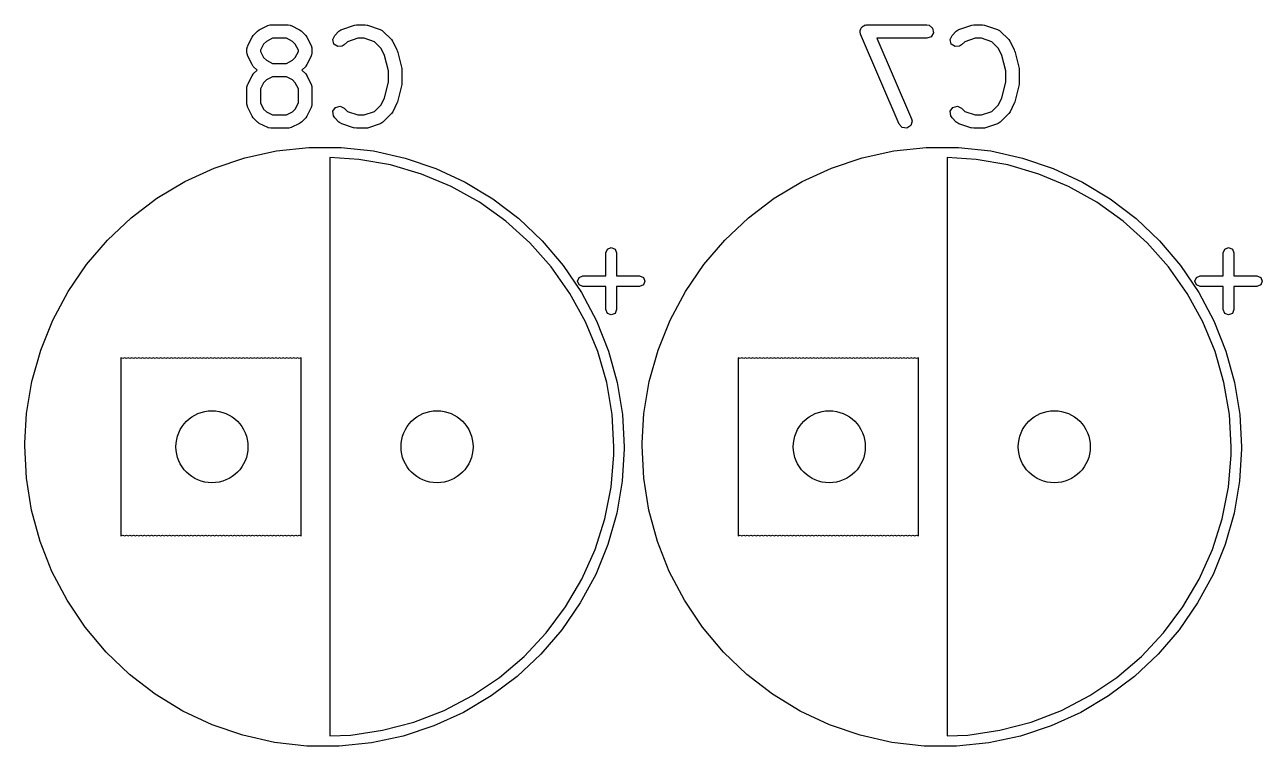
# Model space of a CAD drawing. Extents: x 109 to 192, y -153 to -42.
# Drawn here: x 109.21 to 122.96, y -123.72 to -115.71 of the extents above; entities that cross this region are included whole.
import ezdxf

# ---------------------------------------------------------------- set-up
doc = ezdxf.new("R2010")
doc.units = 0
doc.layers.add('BLACK', color=7, linetype='CONTINUOUS')

msp = doc.modelspace()

# ---------------------------------------------------------------- linework, layer by layer
at = {"layer": 'BLACK', "linetype": 'CONTINUOUS'}
for p, q in [((111.818, -115.765), (111.913, -115.717)), ((111.913, -115.717), (111.938, -115.71)), ((111.938, -115.71), (111.943, -115.711)), ((111.943, -115.711), (111.947, -115.709)), ((111.947, -115.709), (112.137, -115.709)), ((112.137, -115.709), (112.163, -115.714)), ((112.163, -115.714), (112.166, -115.717)), ((112.166, -115.717), (112.171, -115.717)), ((112.171, -115.717), (112.266, -115.765)), ((112.733, -115.761), (112.875, -115.713)), ((112.875, -115.713), (112.898, -115.71)), ((112.898, -115.71), (112.899, -115.709)), ((112.899, -115.709), (112.994, -115.709)), ((112.994, -115.709), (113.016, -115.713)), ((113.016, -115.713), (113.018, -115.713)), ((113.018, -115.713), (113.161, -115.761)), ((118.493, -115.771), (118.502, -115.756)), ((118.502, -115.756), (118.507, -115.739)), ((118.507, -115.739), (118.514, -115.735)), ((118.514, -115.735), (118.518, -115.727)), ((118.518, -115.727), (118.535, -115.721)), ((118.535, -115.721), (118.55, -115.711)), ((118.55, -115.711), (118.558, -115.712)), ((118.558, -115.712), (118.567, -115.709)), ((118.567, -115.709), (119.233, -115.709)), ((119.233, -115.709), (119.259, -115.714)), ((119.259, -115.714), (119.298, -115.747)), ((119.298, -115.747), (119.307, -115.797)), ((119.591, -115.761), (119.733, -115.713)), ((119.733, -115.713), (119.756, -115.71)), ((119.756, -115.71), (119.757, -115.709)), ((119.757, -115.709), (119.852, -115.709)), ((119.852, -115.709), (119.874, -115.713)), ((119.874, -115.713), (119.876, -115.713)), ((119.876, -115.713), (120.019, -115.761)), ((111.689, -115.941), (111.737, -115.846)), ((111.737, -115.846), (111.75, -115.828)), ((111.75, -115.828), (111.751, -115.827)), ((111.751, -115.827), (111.798, -115.779)), ((111.798, -115.779), (111.817, -115.766)), ((111.817, -115.766), (111.818, -115.765)), ((111.896, -115.894), (111.866, -115.924)), ((111.964, -115.859), (111.896, -115.894)), ((112.12, -115.859), (111.964, -115.859)), ((112.188, -115.894), (112.12, -115.859)), ((112.218, -115.924), (112.188, -115.894)), ((112.266, -115.765), (112.284, -115.778)), ((112.284, -115.778), (112.286, -115.779)), ((112.286, -115.779), (112.333, -115.827)), ((112.333, -115.827), (112.346, -115.845)), ((112.346, -115.845), (112.347, -115.846)), ((112.347, -115.846), (112.395, -115.941)), ((112.634, -115.873), (112.656, -115.827)), ((112.647, -115.923), (112.634, -115.873)), ((112.656, -115.827), (112.703, -115.779)), ((112.703, -115.779), (112.725, -115.764)), ((112.725, -115.764), (112.729, -115.764)), ((112.729, -115.764), (112.733, -115.761)), ((112.911, -115.859), (112.797, -115.898)), ((112.982, -115.859), (112.911, -115.859)), ((113.097, -115.898), (112.982, -115.859)), ((113.161, -115.761), (113.184, -115.773)), ((113.184, -115.773), (113.186, -115.777)), ((113.186, -115.777), (113.19, -115.779)), ((113.19, -115.779), (113.286, -115.874)), ((113.286, -115.874), (113.298, -115.893)), ((113.298, -115.893), (113.3, -115.894)), ((113.3, -115.894), (113.347, -115.989)), ((118.492, -115.789), (118.494, -115.78)), ((118.498, -115.814), (118.492, -115.789)), ((118.494, -115.78), (118.493, -115.771)), ((118.926, -116.814), (118.498, -115.814)), ((119.233, -115.859), (118.68, -115.859)), ((118.68, -115.859), (119.064, -116.755)), ((119.282, -115.842), (119.233, -115.859)), ((119.307, -115.797), (119.282, -115.842)), ((119.492, -115.873), (119.514, -115.827)), ((119.505, -115.923), (119.492, -115.873)), ((119.514, -115.827), (119.561, -115.779)), ((119.561, -115.779), (119.583, -115.764)), ((119.583, -115.764), (119.587, -115.764)), ((119.587, -115.764), (119.591, -115.761)), ((119.769, -115.859), (119.655, -115.898)), ((119.84, -115.859), (119.769, -115.859)), ((119.955, -115.898), (119.84, -115.859)), ((120.019, -115.761), (120.042, -115.773)), ((120.042, -115.773), (120.044, -115.777)), ((120.044, -115.777), (120.048, -115.779)), ((120.048, -115.779), (120.144, -115.874)), ((120.144, -115.874), (120.156, -115.893)), ((120.156, -115.893), (120.158, -115.894)), ((120.158, -115.894), (120.205, -115.989)), ((111.681, -115.975), (111.686, -115.949)), ((111.681, -116.022), (111.681, -115.975)), ((111.683, -116.027), (111.681, -116.022)), ((111.682, -116.031), (111.683, -116.027)), ((111.689, -116.056), (111.682, -116.031)), ((111.686, -115.949), (111.689, -115.946)), ((111.689, -115.946), (111.689, -115.941)), ((111.866, -115.924), (111.831, -115.993)), ((111.831, -115.993), (111.831, -116.005)), ((111.831, -116.005), (111.866, -116.073)), ((112.253, -115.993), (112.218, -115.924)), ((112.218, -116.073), (112.253, -116.005)), ((112.253, -116.005), (112.253, -115.993)), ((112.395, -115.941), (112.402, -115.966)), ((112.403, -116.022), (112.398, -116.048)), ((112.402, -115.966), (112.401, -115.971)), ((112.401, -115.971), (112.403, -115.975)), ((112.403, -115.975), (112.403, -116.022)), ((112.689, -115.952), (112.647, -115.923)), ((112.74, -115.948), (112.689, -115.952)), ((112.762, -115.933), (112.74, -115.948)), ((112.797, -115.898), (112.762, -115.933)), ((113.171, -115.972), (113.097, -115.898)), ((113.209, -116.049), (113.171, -115.972)), ((113.347, -115.989), (113.351, -116.001)), ((113.351, -116.001), (113.353, -116.004)), ((113.353, -116.004), (113.4, -116.195)), ((119.547, -115.952), (119.505, -115.923)), ((119.598, -115.948), (119.547, -115.952)), ((119.62, -115.933), (119.598, -115.948)), ((119.655, -115.898), (119.62, -115.933)), ((120.029, -115.972), (119.955, -115.898)), ((120.067, -116.049), (120.029, -115.972)), ((120.205, -115.989), (120.209, -116.001)), ((120.209, -116.001), (120.211, -116.004)), ((120.211, -116.004), (120.258, -116.195)), ((111.737, -116.151), (111.689, -116.056)), ((111.738, -116.152), (111.737, -116.151)), ((111.751, -116.171), (111.738, -116.152)), ((111.866, -116.073), (111.896, -116.104)), ((111.896, -116.104), (111.964, -116.138)), ((111.964, -116.138), (112.12, -116.138)), ((112.12, -116.138), (112.188, -116.104)), ((112.188, -116.104), (112.218, -116.073)), ((112.334, -116.169), (112.333, -116.171)), ((112.347, -116.151), (112.334, -116.169)), ((112.395, -116.056), (112.347, -116.151)), ((112.398, -116.048), (112.395, -116.052)), ((112.395, -116.052), (112.395, -116.056)), ((113.253, -116.222), (113.209, -116.049)), ((120.111, -116.222), (120.067, -116.049)), ((111.689, -116.37), (111.737, -116.275)), ((111.737, -116.275), (111.75, -116.257)), ((111.75, -116.257), (111.751, -116.255)), ((111.793, -116.213), (111.751, -116.171)), ((111.751, -116.255), (111.793, -116.213)), ((111.964, -116.288), (111.896, -116.322)), ((112.12, -116.288), (111.964, -116.288)), ((112.188, -116.322), (112.12, -116.288)), ((112.333, -116.171), (112.291, -116.213)), ((112.291, -116.213), (112.333, -116.255)), ((112.333, -116.255), (112.346, -116.274)), ((112.346, -116.274), (112.347, -116.275)), ((112.347, -116.275), (112.395, -116.37)), ((113.253, -116.347), (113.253, -116.222)), ((113.4, -116.195), (113.402, -116.21)), ((113.402, -116.21), (113.403, -116.213)), ((113.403, -116.213), (113.403, -116.356)), ((120.111, -116.347), (120.111, -116.222)), ((120.258, -116.195), (120.26, -116.21)), ((120.26, -116.21), (120.261, -116.213)), ((120.261, -116.213), (120.261, -116.356)), ((111.681, -116.403), (111.686, -116.378)), ((111.681, -116.594), (111.681, -116.403)), ((111.686, -116.378), (111.689, -116.374)), ((111.689, -116.374), (111.689, -116.37)), ((111.866, -116.353), (111.831, -116.421)), ((111.831, -116.421), (111.831, -116.576)), ((111.896, -116.322), (111.866, -116.353)), ((112.218, -116.353), (112.188, -116.322)), ((112.253, -116.421), (112.218, -116.353)), ((112.253, -116.576), (112.253, -116.421)), ((112.395, -116.37), (112.402, -116.395)), ((112.402, -116.395), (112.401, -116.399)), ((112.401, -116.399), (112.403, -116.403)), ((112.403, -116.403), (112.403, -116.594)), ((113.209, -116.52), (113.253, -116.347)), ((113.4, -116.374), (113.353, -116.564)), ((113.403, -116.356), (113.4, -116.371)), ((113.4, -116.371), (113.4, -116.374)), ((120.067, -116.52), (120.111, -116.347)), ((120.258, -116.374), (120.211, -116.564)), ((120.261, -116.356), (120.258, -116.371)), ((120.258, -116.371), (120.258, -116.374)), ((111.831, -116.576), (111.866, -116.645)), ((112.218, -116.645), (112.253, -116.576)), ((113.171, -116.597), (113.209, -116.52)), ((113.347, -116.58), (113.3, -116.675)), ((113.348, -116.576), (113.347, -116.58)), ((113.353, -116.564), (113.348, -116.576)), ((120.029, -116.597), (120.067, -116.52)), ((120.205, -116.58), (120.158, -116.675)), ((120.206, -116.576), (120.205, -116.58)), ((120.211, -116.564), (120.206, -116.576)), ((111.683, -116.598), (111.681, -116.594)), ((111.682, -116.602), (111.683, -116.598)), ((111.689, -116.627), (111.682, -116.602)), ((111.737, -116.723), (111.689, -116.627)), ((111.866, -116.645), (111.896, -116.675)), ((111.896, -116.675), (111.964, -116.709)), ((111.964, -116.709), (112.12, -116.709)), ((112.12, -116.709), (112.188, -116.675)), ((112.188, -116.675), (112.218, -116.645)), ((112.395, -116.627), (112.347, -116.723)), ((112.398, -116.62), (112.395, -116.623)), ((112.395, -116.623), (112.395, -116.627)), ((112.403, -116.594), (112.398, -116.62)), ((112.636, -116.67), (112.666, -116.628)), ((112.641, -116.721), (112.636, -116.67)), ((112.666, -116.628), (112.715, -116.614)), ((112.715, -116.614), (112.762, -116.636)), ((112.762, -116.636), (112.797, -116.671)), ((112.797, -116.671), (112.911, -116.709)), ((112.911, -116.709), (112.982, -116.709)), ((112.982, -116.709), (113.097, -116.671)), ((113.097, -116.671), (113.171, -116.597)), ((113.286, -116.695), (113.19, -116.79)), ((113.3, -116.675), (113.286, -116.693)), ((113.286, -116.693), (113.286, -116.695)), ((119.494, -116.67), (119.524, -116.628)), ((119.499, -116.721), (119.494, -116.67)), ((119.524, -116.628), (119.573, -116.614)), ((119.573, -116.614), (119.62, -116.636)), ((119.62, -116.636), (119.655, -116.671)), ((119.655, -116.671), (119.769, -116.709)), ((119.769, -116.709), (119.84, -116.709)), ((119.84, -116.709), (119.955, -116.671)), ((119.955, -116.671), (120.029, -116.597)), ((120.144, -116.695), (120.048, -116.79)), ((120.158, -116.675), (120.144, -116.693)), ((120.144, -116.693), (120.144, -116.695)), ((111.738, -116.724), (111.737, -116.723)), ((111.751, -116.742), (111.738, -116.724)), ((111.798, -116.79), (111.751, -116.742)), ((111.8, -116.79), (111.798, -116.79)), ((111.818, -116.804), (111.8, -116.79)), ((111.913, -116.851), (111.818, -116.804)), ((111.918, -116.852), (111.913, -116.851)), ((111.921, -116.855), (111.918, -116.852)), ((111.947, -116.859), (111.921, -116.855)), ((112.171, -116.851), (112.146, -116.859)), ((112.266, -116.804), (112.171, -116.851)), ((112.267, -116.803), (112.266, -116.804)), ((112.286, -116.79), (112.267, -116.803)), ((112.333, -116.742), (112.286, -116.79)), ((112.334, -116.741), (112.333, -116.742)), ((112.347, -116.723), (112.334, -116.741)), ((112.656, -116.742), (112.641, -116.721)), ((112.703, -116.79), (112.656, -116.742)), ((112.707, -116.792), (112.703, -116.79)), ((112.71, -116.796), (112.707, -116.792)), ((112.733, -116.808), (112.71, -116.796)), ((112.875, -116.856), (112.733, -116.808)), ((112.877, -116.855), (112.875, -116.856)), ((112.899, -116.859), (112.877, -116.855)), ((113.018, -116.856), (112.996, -116.859)), ((113.161, -116.808), (113.018, -116.856)), ((113.164, -116.805), (113.161, -116.808)), ((113.169, -116.805), (113.164, -116.805)), ((113.19, -116.79), (113.169, -116.805)), ((118.961, -116.851), (118.926, -116.814)), ((119.012, -116.857), (118.961, -116.851)), ((119.055, -116.829), (119.012, -116.857)), ((119.07, -116.78), (119.055, -116.829)), ((119.064, -116.755), (119.07, -116.78)), ((119.514, -116.742), (119.499, -116.721)), ((119.561, -116.79), (119.514, -116.742)), ((119.565, -116.792), (119.561, -116.79)), ((119.568, -116.796), (119.565, -116.792)), ((119.591, -116.808), (119.568, -116.796)), ((119.733, -116.856), (119.591, -116.808)), ((119.735, -116.855), (119.733, -116.856)), ((119.757, -116.859), (119.735, -116.855)), ((119.876, -116.856), (119.854, -116.859)), ((120.019, -116.808), (119.876, -116.856)), ((120.022, -116.805), (120.019, -116.808)), ((120.027, -116.805), (120.022, -116.805)), ((120.048, -116.79), (120.027, -116.805)), ((112.137, -116.859), (111.947, -116.859)), ((112.141, -116.858), (112.137, -116.859)), ((112.146, -116.859), (112.141, -116.858)), ((112.994, -116.859), (112.899, -116.859)), ((112.996, -116.859), (112.994, -116.859)), ((119.852, -116.859), (119.757, -116.859)), ((119.854, -116.859), (119.852, -116.859)), ((111.658, -117.186), (112.01, -117.109)), ((112.01, -117.109), (112.368, -117.071)), ((112.368, -117.071), (112.728, -117.071)), ((112.728, -117.071), (113.086, -117.111)), ((113.086, -117.111), (113.438, -117.189)), ((118.516, -117.186), (118.868, -117.109)), ((118.868, -117.109), (119.226, -117.071)), ((119.226, -117.071), (119.586, -117.071)), ((119.586, -117.071), (119.944, -117.111)), ((119.944, -117.111), (120.296, -117.189)), ((111.316, -117.3), (111.658, -117.186)), ((112.923, -117.204), (112.602, -117.183)), ((112.602, -117.183), (112.602, -123.606)), ((113.276, -117.266), (112.923, -117.204)), ((113.62, -117.367), (113.276, -117.266)), ((113.438, -117.189), (113.779, -117.304)), ((118.174, -117.3), (118.516, -117.186)), ((119.781, -117.204), (119.46, -117.183)), ((119.46, -117.183), (119.46, -123.606)), ((120.134, -117.266), (119.781, -117.204)), ((120.478, -117.367), (120.134, -117.266)), ((120.296, -117.189), (120.637, -117.304)), ((110.989, -117.45), (111.316, -117.3)), ((113.951, -117.506), (113.62, -117.367)), ((113.779, -117.304), (114.105, -117.456)), ((117.847, -117.45), (118.174, -117.3)), ((120.809, -117.506), (120.478, -117.367)), ((120.637, -117.304), (120.963, -117.456)), ((110.68, -117.635), (110.989, -117.45)), ((114.265, -117.681), (113.951, -117.506)), ((114.105, -117.456), (114.414, -117.642)), ((117.538, -117.635), (117.847, -117.45)), ((121.123, -117.681), (120.809, -117.506)), ((120.963, -117.456), (121.272, -117.642)), ((110.393, -117.853), (110.68, -117.635)), ((114.557, -117.89), (114.265, -117.681)), ((114.414, -117.642), (114.7, -117.86)), ((117.251, -117.853), (117.538, -117.635)), ((121.415, -117.89), (121.123, -117.681)), ((121.272, -117.642), (121.558, -117.86)), ((110.131, -118.1), (110.393, -117.853)), ((114.823, -118.131), (114.557, -117.89)), ((114.7, -117.86), (114.961, -118.108)), ((116.989, -118.1), (117.251, -117.853)), ((121.681, -118.131), (121.415, -117.89)), ((121.558, -117.86), (121.819, -118.108)), ((109.897, -118.373), (110.131, -118.1)), ((115.062, -118.399), (114.823, -118.131)), ((114.961, -118.108), (115.194, -118.383)), ((115.667, -118.242), (115.685, -118.2)), ((115.685, -118.2), (115.727, -118.182)), ((115.727, -118.182), (115.77, -118.2)), ((115.77, -118.2), (115.787, -118.242)), ((116.755, -118.373), (116.989, -118.1)), ((121.92, -118.399), (121.681, -118.131)), ((121.819, -118.108), (122.052, -118.383)), ((122.525, -118.242), (122.543, -118.2)), ((122.543, -118.2), (122.585, -118.182)), ((122.585, -118.182), (122.628, -118.2)), ((122.628, -118.2), (122.645, -118.242)), ((115.667, -118.497), (115.667, -118.242)), ((115.787, -118.242), (115.787, -118.497)), ((122.525, -118.497), (122.525, -118.242)), ((122.645, -118.242), (122.645, -118.497)), ((109.694, -118.671), (109.897, -118.373)), ((115.269, -118.692), (115.062, -118.399)), ((115.194, -118.383), (115.396, -118.681)), ((115.37, -118.515), (115.412, -118.497)), ((115.412, -118.497), (115.667, -118.497)), ((115.787, -118.497), (116.042, -118.497)), ((116.042, -118.497), (116.085, -118.515)), ((116.552, -118.671), (116.755, -118.373)), ((122.127, -118.692), (121.92, -118.399)), ((122.052, -118.383), (122.254, -118.681)), ((122.228, -118.515), (122.27, -118.497)), ((122.27, -118.497), (122.525, -118.497)), ((122.645, -118.497), (122.9, -118.497)), ((122.9, -118.497), (122.943, -118.515)), ((115.352, -118.557), (115.37, -118.515)), ((115.37, -118.599), (115.352, -118.557)), ((115.412, -118.617), (115.37, -118.599)), ((115.667, -118.617), (115.412, -118.617)), ((115.667, -118.872), (115.667, -118.617)), ((116.042, -118.617), (115.787, -118.617)), ((115.787, -118.617), (115.787, -118.872)), ((116.085, -118.599), (116.042, -118.617)), ((116.085, -118.515), (116.102, -118.557)), ((116.102, -118.557), (116.085, -118.599)), ((122.21, -118.557), (122.228, -118.515)), ((122.228, -118.599), (122.21, -118.557)), ((122.27, -118.617), (122.228, -118.599)), ((122.525, -118.617), (122.27, -118.617)), ((122.525, -118.872), (122.525, -118.617)), ((122.9, -118.617), (122.645, -118.617)), ((122.645, -118.617), (122.645, -118.872)), ((122.943, -118.599), (122.9, -118.617)), ((122.943, -118.515), (122.96, -118.557)), ((122.96, -118.557), (122.943, -118.599)), ((109.524, -118.989), (109.694, -118.671)), ((115.441, -119.007), (115.269, -118.692)), ((115.396, -118.681), (115.565, -118.999)), ((116.382, -118.989), (116.552, -118.671)), ((122.299, -119.007), (122.127, -118.692)), ((122.254, -118.681), (122.423, -118.999)), ((115.685, -118.914), (115.667, -118.872)), ((115.727, -118.932), (115.685, -118.914)), ((115.77, -118.914), (115.727, -118.932)), ((115.787, -118.872), (115.77, -118.914)), ((122.543, -118.914), (122.525, -118.872)), ((122.585, -118.932), (122.543, -118.914)), ((122.628, -118.914), (122.585, -118.932)), ((122.645, -118.872), (122.628, -118.914)), ((109.39, -119.323), (109.524, -118.989)), ((115.578, -119.339), (115.441, -119.007)), ((115.565, -118.999), (115.698, -119.334)), ((116.248, -119.323), (116.382, -118.989)), ((122.436, -119.339), (122.299, -119.007)), ((122.423, -118.999), (122.556, -119.334)), ((109.292, -119.67), (109.39, -119.323)), ((116.15, -119.67), (116.248, -119.323)), ((110.301, -119.416), (110.281, -119.408)), ((110.281, -119.408), (110.281, -121.384)), ((110.321, -119.408), (110.301, -119.416)), ((110.341, -119.416), (110.321, -119.408)), ((110.361, -119.408), (110.341, -119.416)), ((110.381, -119.416), (110.361, -119.408)), ((110.401, -119.408), (110.381, -119.416)), ((110.421, -119.416), (110.401, -119.408)), ((110.441, -119.408), (110.421, -119.416)), ((110.461, -119.416), (110.441, -119.408)), ((110.481, -119.408), (110.461, -119.416)), ((110.501, -119.416), (110.481, -119.408)), ((110.521, -119.408), (110.501, -119.416)), ((110.541, -119.416), (110.521, -119.408)), ((110.561, -119.408), (110.541, -119.416)), ((110.581, -119.416), (110.561, -119.408)), ((110.601, -119.408), (110.581, -119.416)), ((110.621, -119.416), (110.601, -119.408)), ((110.641, -119.408), (110.621, -119.416)), ((110.661, -119.416), (110.641, -119.408)), ((110.681, -119.408), (110.661, -119.416)), ((110.701, -119.416), (110.681, -119.408)), ((110.721, -119.408), (110.701, -119.416)), ((110.741, -119.416), (110.721, -119.408)), ((110.761, -119.408), (110.741, -119.416)), ((110.781, -119.416), (110.761, -119.408)), ((110.801, -119.408), (110.781, -119.416)), ((110.821, -119.416), (110.801, -119.408)), ((110.841, -119.408), (110.821, -119.416)), ((110.861, -119.416), (110.841, -119.408)), ((110.881, -119.408), (110.861, -119.416)), ((110.901, -119.416), (110.881, -119.408)), ((110.921, -119.408), (110.901, -119.416)), ((110.941, -119.416), (110.921, -119.408)), ((110.961, -119.408), (110.941, -119.416)), ((110.981, -119.416), (110.961, -119.408)), ((111.001, -119.408), (110.981, -119.416)), ((111.021, -119.416), (111.001, -119.408)), ((111.041, -119.408), (111.021, -119.416)), ((111.061, -119.416), (111.041, -119.408)), ((111.081, -119.408), (111.061, -119.416)), ((111.101, -119.416), (111.081, -119.408)), ((111.121, -119.408), (111.101, -119.416)), ((111.141, -119.416), (111.121, -119.408)), ((111.161, -119.408), (111.141, -119.416)), ((111.181, -119.416), (111.161, -119.408)), ((111.201, -119.408), (111.181, -119.416)), ((111.221, -119.416), (111.201, -119.408)), ((111.241, -119.408), (111.221, -119.416)), ((111.261, -119.416), (111.241, -119.408)), ((111.281, -119.408), (111.261, -119.416)), ((111.301, -119.416), (111.281, -119.408)), ((111.321, -119.408), (111.301, -119.416)), ((111.341, -119.416), (111.321, -119.408)), ((111.361, -119.408), (111.341, -119.416)), ((111.381, -119.416), (111.361, -119.408)), ((111.401, -119.408), (111.381, -119.416)), ((111.421, -119.416), (111.401, -119.408)), ((111.441, -119.408), (111.421, -119.416)), ((111.461, -119.416), (111.441, -119.408)), ((111.481, -119.408), (111.461, -119.416)), ((111.501, -119.416), (111.481, -119.408)), ((111.521, -119.408), (111.501, -119.416)), ((111.541, -119.416), (111.521, -119.408)), ((111.561, -119.408), (111.541, -119.416)), ((111.581, -119.416), (111.561, -119.408)), ((111.601, -119.408), (111.581, -119.416)), ((111.621, -119.416), (111.601, -119.408)), ((111.641, -119.408), (111.621, -119.416)), ((111.661, -119.416), (111.641, -119.408)), ((111.681, -119.408), (111.661, -119.416)), ((111.701, -119.416), (111.681, -119.408)), ((111.721, -119.408), (111.701, -119.416)), ((111.741, -119.416), (111.721, -119.408)), ((111.761, -119.408), (111.741, -119.416)), ((111.781, -119.416), (111.761, -119.408)), ((111.801, -119.408), (111.781, -119.416)), ((111.821, -119.416), (111.801, -119.408)), ((111.841, -119.408), (111.821, -119.416)), ((111.862, -119.416), (111.841, -119.408)), ((111.882, -119.408), (111.862, -119.416)), ((111.902, -119.416), (111.882, -119.408)), ((111.922, -119.408), (111.902, -119.416)), ((111.942, -119.416), (111.922, -119.408)), ((111.962, -119.408), (111.942, -119.416)), ((111.982, -119.416), (111.962, -119.408)), ((112.002, -119.408), (111.982, -119.416)), ((112.022, -119.416), (112.002, -119.408)), ((112.042, -119.408), (112.022, -119.416)), ((112.062, -119.416), (112.042, -119.408)), ((112.082, -119.408), (112.062, -119.416)), ((112.102, -119.416), (112.082, -119.408)), ((112.122, -119.408), (112.102, -119.416)), ((112.142, -119.416), (112.122, -119.408)), ((112.162, -119.408), (112.142, -119.416)), ((112.182, -119.416), (112.162, -119.408)), ((112.202, -119.408), (112.182, -119.416)), ((112.222, -119.416), (112.202, -119.408)), ((112.242, -119.408), (112.222, -119.416)), ((112.262, -119.416), (112.242, -119.408)), ((112.282, -119.408), (112.262, -119.416)), ((112.282, -121.384), (112.282, -119.408)), ((115.677, -119.684), (115.578, -119.339)), ((115.698, -119.334), (115.794, -119.681)), ((117.159, -119.416), (117.139, -119.408)), ((117.139, -119.408), (117.139, -121.384)), ((117.179, -119.408), (117.159, -119.416)), ((117.199, -119.416), (117.179, -119.408)), ((117.219, -119.408), (117.199, -119.416)), ((117.239, -119.416), (117.219, -119.408)), ((117.259, -119.408), (117.239, -119.416)), ((117.279, -119.416), (117.259, -119.408)), ((117.299, -119.408), (117.279, -119.416)), ((117.319, -119.416), (117.299, -119.408)), ((117.339, -119.408), (117.319, -119.416)), ((117.359, -119.416), (117.339, -119.408)), ((117.379, -119.408), (117.359, -119.416)), ((117.399, -119.416), (117.379, -119.408)), ((117.419, -119.408), (117.399, -119.416)), ((117.439, -119.416), (117.419, -119.408)), ((117.459, -119.408), (117.439, -119.416)), ((117.479, -119.416), (117.459, -119.408)), ((117.499, -119.408), (117.479, -119.416)), ((117.519, -119.416), (117.499, -119.408)), ((117.539, -119.408), (117.519, -119.416)), ((117.559, -119.416), (117.539, -119.408)), ((117.579, -119.408), (117.559, -119.416)), ((117.599, -119.416), (117.579, -119.408)), ((117.619, -119.408), (117.599, -119.416)), ((117.639, -119.416), (117.619, -119.408)), ((117.659, -119.408), (117.639, -119.416)), ((117.679, -119.416), (117.659, -119.408)), ((117.699, -119.408), (117.679, -119.416)), ((117.719, -119.416), (117.699, -119.408)), ((117.739, -119.408), (117.719, -119.416)), ((117.759, -119.416), (117.739, -119.408)), ((117.779, -119.408), (117.759, -119.416)), ((117.799, -119.416), (117.779, -119.408)), ((117.819, -119.408), (117.799, -119.416)), ((117.839, -119.416), (117.819, -119.408)), ((117.859, -119.408), (117.839, -119.416)), ((117.879, -119.416), (117.859, -119.408)), ((117.899, -119.408), (117.879, -119.416)), ((117.919, -119.416), (117.899, -119.408)), ((117.939, -119.408), (117.919, -119.416)), ((117.959, -119.416), (117.939, -119.408)), ((117.979, -119.408), (117.959, -119.416)), ((117.999, -119.416), (117.979, -119.408)), ((118.019, -119.408), (117.999, -119.416)), ((118.039, -119.416), (118.019, -119.408)), ((118.059, -119.408), (118.039, -119.416)), ((118.079, -119.416), (118.059, -119.408)), ((118.099, -119.408), (118.079, -119.416)), ((118.119, -119.416), (118.099, -119.408)), ((118.139, -119.408), (118.119, -119.416)), ((118.159, -119.416), (118.139, -119.408)), ((118.179, -119.408), (118.159, -119.416)), ((118.199, -119.416), (118.179, -119.408)), ((118.219, -119.408), (118.199, -119.416)), ((118.239, -119.416), (118.219, -119.408)), ((118.259, -119.408), (118.239, -119.416)), ((118.279, -119.416), (118.259, -119.408)), ((118.299, -119.408), (118.279, -119.416)), ((118.319, -119.416), (118.299, -119.408)), ((118.339, -119.408), (118.319, -119.416)), ((118.359, -119.416), (118.339, -119.408)), ((118.379, -119.408), (118.359, -119.416)), ((118.399, -119.416), (118.379, -119.408)), ((118.419, -119.408), (118.399, -119.416)), ((118.439, -119.416), (118.419, -119.408)), ((118.459, -119.408), (118.439, -119.416)), ((118.479, -119.416), (118.459, -119.408)), ((118.499, -119.408), (118.479, -119.416)), ((118.519, -119.416), (118.499, -119.408)), ((118.539, -119.408), (118.519, -119.416)), ((118.559, -119.416), (118.539, -119.408)), ((118.579, -119.408), (118.559, -119.416)), ((118.599, -119.416), (118.579, -119.408)), ((118.619, -119.408), (118.599, -119.416)), ((118.639, -119.416), (118.619, -119.408)), ((118.659, -119.408), (118.639, -119.416)), ((118.679, -119.416), (118.659, -119.408)), ((118.7, -119.408), (118.679, -119.416)), ((118.72, -119.416), (118.7, -119.408)), ((118.74, -119.408), (118.72, -119.416)), ((118.76, -119.416), (118.74, -119.408)), ((118.78, -119.408), (118.76, -119.416)), ((118.8, -119.416), (118.78, -119.408)), ((118.82, -119.408), (118.8, -119.416)), ((118.84, -119.416), (118.82, -119.408)), ((118.86, -119.408), (118.84, -119.416)), ((118.88, -119.416), (118.86, -119.408)), ((118.9, -119.408), (118.88, -119.416)), ((118.92, -119.416), (118.9, -119.408)), ((118.94, -119.408), (118.92, -119.416)), ((118.96, -119.416), (118.94, -119.408)), ((118.98, -119.408), (118.96, -119.416)), ((119, -119.416), (118.98, -119.408)), ((119.02, -119.408), (119, -119.416)), ((119.04, -119.416), (119.02, -119.408)), ((119.06, -119.408), (119.04, -119.416)), ((119.08, -119.416), (119.06, -119.408)), ((119.1, -119.408), (119.08, -119.416)), ((119.12, -119.416), (119.1, -119.408)), ((119.14, -119.408), (119.12, -119.416)), ((119.14, -121.384), (119.14, -119.408)), ((122.535, -119.684), (122.436, -119.339)), ((122.556, -119.334), (122.652, -119.681)), ((109.233, -120.025), (109.292, -119.67)), ((115.737, -120.038), (115.677, -119.684)), ((115.794, -119.681), (115.853, -120.036)), ((116.091, -120.025), (116.15, -119.67)), ((122.595, -120.038), (122.535, -119.684)), ((122.652, -119.681), (122.711, -120.036)), ((109.214, -120.351), (109.233, -120.025)), ((115.757, -120.396), (115.737, -120.038)), ((115.853, -120.036), (115.872, -120.396)), ((116.072, -120.351), (116.091, -120.025)), ((122.615, -120.396), (122.595, -120.038)), ((122.711, -120.036), (122.73, -120.396)), ((109.212, -120.384), (109.214, -120.351)), ((109.23, -120.744), (109.212, -120.384)), ((115.756, -120.486), (115.757, -120.396)), ((115.872, -120.419), (115.85, -120.779)), ((115.872, -120.396), (115.872, -120.419)), ((116.07, -120.384), (116.072, -120.351)), ((116.088, -120.744), (116.07, -120.384)), ((122.614, -120.486), (122.615, -120.396)), ((122.73, -120.419), (122.708, -120.779)), ((122.73, -120.396), (122.73, -120.419)), ((115.726, -120.843), (115.756, -120.486)), ((122.584, -120.843), (122.614, -120.486)), ((109.287, -121.1), (109.23, -120.744)), ((115.656, -121.196), (115.726, -120.843)), ((115.85, -120.779), (115.789, -121.134)), ((116.145, -121.1), (116.088, -120.744)), ((122.514, -121.196), (122.584, -120.843)), ((122.708, -120.779), (122.647, -121.134)), ((109.382, -121.447), (109.287, -121.1)), ((116.24, -121.447), (116.145, -121.1)), ((115.548, -121.538), (115.656, -121.196)), ((115.789, -121.134), (115.691, -121.48)), ((122.406, -121.538), (122.514, -121.196)), ((122.647, -121.134), (122.549, -121.48)), ((110.281, -121.384), (110.301, -121.376)), ((110.301, -121.376), (110.321, -121.384)), ((110.321, -121.384), (110.341, -121.376)), ((110.341, -121.376), (110.361, -121.384)), ((110.361, -121.384), (110.381, -121.376)), ((110.381, -121.376), (110.401, -121.384)), ((110.401, -121.384), (110.421, -121.376)), ((110.421, -121.376), (110.441, -121.384)), ((110.441, -121.384), (110.461, -121.376)), ((110.461, -121.376), (110.481, -121.384)), ((110.481, -121.384), (110.501, -121.376)), ((110.501, -121.376), (110.521, -121.384)), ((110.521, -121.384), (110.541, -121.376)), ((110.541, -121.376), (110.561, -121.384)), ((110.561, -121.384), (110.581, -121.376)), ((110.581, -121.376), (110.601, -121.384)), ((110.601, -121.384), (110.621, -121.376)), ((110.621, -121.376), (110.641, -121.384)), ((110.641, -121.384), (110.661, -121.376)), ((110.661, -121.376), (110.681, -121.384)), ((110.681, -121.384), (110.701, -121.376)), ((110.701, -121.376), (110.721, -121.384)), ((110.721, -121.384), (110.741, -121.376)), ((110.741, -121.376), (110.761, -121.384)), ((110.761, -121.384), (110.781, -121.376)), ((110.781, -121.376), (110.801, -121.384)), ((110.801, -121.384), (110.821, -121.376)), ((110.821, -121.376), (110.841, -121.384)), ((110.841, -121.384), (110.861, -121.376)), ((110.861, -121.376), (110.881, -121.384)), ((110.881, -121.384), (110.901, -121.376)), ((110.901, -121.376), (110.921, -121.384)), ((110.921, -121.384), (110.941, -121.376)), ((110.941, -121.376), (110.961, -121.384)), ((110.961, -121.384), (110.981, -121.376)), ((110.981, -121.376), (111.001, -121.384)), ((111.001, -121.384), (111.021, -121.376)), ((111.021, -121.376), (111.041, -121.384)), ((111.041, -121.384), (111.061, -121.376)), ((111.061, -121.376), (111.081, -121.384)), ((111.081, -121.384), (111.101, -121.376)), ((111.101, -121.376), (111.121, -121.384)), ((111.121, -121.384), (111.141, -121.376)), ((111.141, -121.376), (111.161, -121.384)), ((111.161, -121.384), (111.181, -121.376)), ((111.181, -121.376), (111.201, -121.384)), ((111.201, -121.384), (111.221, -121.376)), ((111.221, -121.376), (111.241, -121.384)), ((111.241, -121.384), (111.261, -121.376)), ((111.261, -121.376), (111.281, -121.384)), ((111.281, -121.384), (111.301, -121.376)), ((111.301, -121.376), (111.321, -121.384)), ((111.321, -121.384), (111.341, -121.376)), ((111.341, -121.376), (111.361, -121.384)), ((111.361, -121.384), (111.381, -121.376)), ((111.381, -121.376), (111.401, -121.384)), ((111.401, -121.384), (111.421, -121.376)), ((111.421, -121.376), (111.441, -121.384)), ((111.441, -121.384), (111.461, -121.376)), ((111.461, -121.376), (111.481, -121.384)), ((111.481, -121.384), (111.501, -121.376)), ((111.501, -121.376), (111.521, -121.384)), ((111.521, -121.384), (111.541, -121.376)), ((111.541, -121.376), (111.561, -121.384)), ((111.561, -121.384), (111.581, -121.376)), ((111.581, -121.376), (111.601, -121.384)), ((111.601, -121.384), (111.621, -121.376)), ((111.621, -121.376), (111.641, -121.384)), ((111.641, -121.384), (111.661, -121.376)), ((111.661, -121.376), (111.681, -121.384)), ((111.681, -121.384), (111.701, -121.376)), ((111.701, -121.376), (111.721, -121.384)), ((111.721, -121.384), (111.741, -121.376)), ((111.741, -121.376), (111.761, -121.384)), ((111.761, -121.384), (111.781, -121.376)), ((111.781, -121.376), (111.801, -121.384)), ((111.801, -121.384), (111.821, -121.376)), ((111.821, -121.376), (111.841, -121.384)), ((111.841, -121.384), (111.862, -121.376)), ((111.862, -121.376), (111.882, -121.384)), ((111.882, -121.384), (111.902, -121.376)), ((111.902, -121.376), (111.922, -121.384)), ((111.922, -121.384), (111.942, -121.376)), ((111.942, -121.376), (111.962, -121.384)), ((111.962, -121.384), (111.982, -121.376)), ((111.982, -121.376), (112.002, -121.384)), ((112.002, -121.384), (112.022, -121.376)), ((112.022, -121.376), (112.042, -121.384)), ((112.042, -121.384), (112.062, -121.376)), ((112.062, -121.376), (112.082, -121.384)), ((112.082, -121.384), (112.102, -121.376)), ((112.102, -121.376), (112.122, -121.384)), ((112.122, -121.384), (112.142, -121.376)), ((112.142, -121.376), (112.162, -121.384)), ((112.162, -121.384), (112.182, -121.376)), ((112.182, -121.376), (112.202, -121.384)), ((112.202, -121.384), (112.222, -121.376)), ((112.222, -121.376), (112.242, -121.384)), ((112.242, -121.384), (112.262, -121.376)), ((112.262, -121.376), (112.282, -121.384)), ((117.139, -121.384), (117.159, -121.376)), ((117.159, -121.376), (117.179, -121.384)), ((117.179, -121.384), (117.199, -121.376)), ((117.199, -121.376), (117.219, -121.384)), ((117.219, -121.384), (117.239, -121.376)), ((117.239, -121.376), (117.259, -121.384)), ((117.259, -121.384), (117.279, -121.376)), ((117.279, -121.376), (117.299, -121.384)), ((117.299, -121.384), (117.319, -121.376)), ((117.319, -121.376), (117.339, -121.384)), ((117.339, -121.384), (117.359, -121.376)), ((117.359, -121.376), (117.379, -121.384)), ((117.379, -121.384), (117.399, -121.376)), ((117.399, -121.376), (117.419, -121.384)), ((117.419, -121.384), (117.439, -121.376)), ((117.439, -121.376), (117.459, -121.384)), ((117.459, -121.384), (117.479, -121.376)), ((117.479, -121.376), (117.499, -121.384)), ((117.499, -121.384), (117.519, -121.376)), ((117.519, -121.376), (117.539, -121.384)), ((117.539, -121.384), (117.559, -121.376)), ((117.559, -121.376), (117.579, -121.384)), ((117.579, -121.384), (117.599, -121.376)), ((117.599, -121.376), (117.619, -121.384)), ((117.619, -121.384), (117.639, -121.376)), ((117.639, -121.376), (117.659, -121.384)), ((117.659, -121.384), (117.679, -121.376)), ((117.679, -121.376), (117.699, -121.384)), ((117.699, -121.384), (117.719, -121.376)), ((117.719, -121.376), (117.739, -121.384)), ((117.739, -121.384), (117.759, -121.376)), ((117.759, -121.376), (117.779, -121.384)), ((117.779, -121.384), (117.799, -121.376)), ((117.799, -121.376), (117.819, -121.384)), ((117.819, -121.384), (117.839, -121.376)), ((117.839, -121.376), (117.859, -121.384)), ((117.859, -121.384), (117.879, -121.376)), ((117.879, -121.376), (117.899, -121.384)), ((117.899, -121.384), (117.919, -121.376)), ((117.919, -121.376), (117.939, -121.384)), ((117.939, -121.384), (117.959, -121.376)), ((117.959, -121.376), (117.979, -121.384)), ((117.979, -121.384), (117.999, -121.376)), ((117.999, -121.376), (118.019, -121.384)), ((118.019, -121.384), (118.039, -121.376)), ((118.039, -121.376), (118.059, -121.384)), ((118.059, -121.384), (118.079, -121.376)), ((118.079, -121.376), (118.099, -121.384)), ((118.099, -121.384), (118.119, -121.376)), ((118.119, -121.376), (118.139, -121.384)), ((118.139, -121.384), (118.159, -121.376)), ((118.159, -121.376), (118.179, -121.384)), ((118.179, -121.384), (118.199, -121.376)), ((118.199, -121.376), (118.219, -121.384)), ((118.219, -121.384), (118.239, -121.376)), ((118.239, -121.376), (118.259, -121.384)), ((118.259, -121.384), (118.279, -121.376)), ((118.279, -121.376), (118.299, -121.384)), ((118.299, -121.384), (118.319, -121.376)), ((118.319, -121.376), (118.339, -121.384)), ((118.339, -121.384), (118.359, -121.376)), ((118.359, -121.376), (118.379, -121.384)), ((118.379, -121.384), (118.399, -121.376)), ((118.399, -121.376), (118.419, -121.384)), ((118.419, -121.384), (118.439, -121.376)), ((118.439, -121.376), (118.459, -121.384)), ((118.459, -121.384), (118.479, -121.376)), ((118.479, -121.376), (118.499, -121.384)), ((118.499, -121.384), (118.519, -121.376)), ((118.519, -121.376), (118.539, -121.384)), ((118.539, -121.384), (118.559, -121.376)), ((118.559, -121.376), (118.579, -121.384)), ((118.579, -121.384), (118.599, -121.376)), ((118.599, -121.376), (118.619, -121.384)), ((118.619, -121.384), (118.639, -121.376)), ((118.639, -121.376), (118.659, -121.384)), ((118.659, -121.384), (118.679, -121.376)), ((118.679, -121.376), (118.7, -121.384)), ((118.7, -121.384), (118.72, -121.376)), ((118.72, -121.376), (118.74, -121.384)), ((118.74, -121.384), (118.76, -121.376)), ((118.76, -121.376), (118.78, -121.384)), ((118.78, -121.384), (118.8, -121.376)), ((118.8, -121.376), (118.82, -121.384)), ((118.82, -121.384), (118.84, -121.376)), ((118.84, -121.376), (118.86, -121.384)), ((118.86, -121.384), (118.88, -121.376)), ((118.88, -121.376), (118.9, -121.384)), ((118.9, -121.384), (118.92, -121.376)), ((118.92, -121.376), (118.94, -121.384)), ((118.94, -121.384), (118.96, -121.376)), ((118.96, -121.376), (118.98, -121.384)), ((118.98, -121.384), (119, -121.376)), ((119, -121.376), (119.02, -121.384)), ((119.02, -121.384), (119.04, -121.376)), ((119.04, -121.376), (119.06, -121.384)), ((119.06, -121.384), (119.08, -121.376)), ((119.08, -121.376), (119.1, -121.384)), ((119.1, -121.384), (119.12, -121.376)), ((119.12, -121.376), (119.14, -121.384)), ((109.514, -121.782), (109.382, -121.447)), ((115.691, -121.48), (115.555, -121.814)), ((116.372, -121.782), (116.24, -121.447)), ((122.549, -121.48), (122.413, -121.814)), ((115.402, -121.866), (115.548, -121.538)), ((122.26, -121.866), (122.406, -121.538)), ((109.682, -122.101), (109.514, -121.782)), ((116.54, -122.101), (116.372, -121.782)), ((115.22, -122.175), (115.402, -121.866)), ((115.555, -121.814), (115.384, -122.131)), ((122.078, -122.175), (122.26, -121.866)), ((122.413, -121.814), (122.242, -122.131)), ((109.883, -122.4), (109.682, -122.101)), ((115.005, -122.463), (115.22, -122.175)), ((115.384, -122.131), (115.18, -122.428)), ((116.741, -122.4), (116.54, -122.101)), ((121.863, -122.463), (122.078, -122.175)), ((122.242, -122.131), (122.038, -122.428)), ((110.115, -122.676), (109.883, -122.4)), ((114.759, -122.724), (115.005, -122.463)), ((115.18, -122.428), (114.945, -122.701)), ((116.973, -122.676), (116.741, -122.4)), ((121.617, -122.724), (121.863, -122.463)), ((122.038, -122.428), (121.803, -122.701)), ((110.375, -122.924), (110.115, -122.676)), ((114.486, -122.957), (114.759, -122.724)), ((114.945, -122.701), (114.682, -122.947)), ((117.233, -122.924), (116.973, -122.676)), ((121.344, -122.957), (121.617, -122.724)), ((121.803, -122.701), (121.54, -122.947)), ((110.661, -123.144), (110.375, -122.924)), ((114.188, -123.158), (114.486, -122.957)), ((114.682, -122.947), (114.394, -123.163)), ((117.519, -123.144), (117.233, -122.924)), ((121.046, -123.158), (121.344, -122.957)), ((121.54, -122.947), (121.252, -123.163)), ((110.968, -123.331), (110.661, -123.144)), ((113.87, -123.324), (114.188, -123.158)), ((114.394, -123.163), (114.085, -123.347)), ((117.826, -123.331), (117.519, -123.144)), ((120.728, -123.324), (121.046, -123.158)), ((121.252, -123.163), (120.943, -123.347)), ((111.295, -123.484), (110.968, -123.331)), ((113.188, -123.545), (113.536, -123.454)), ((113.536, -123.454), (113.87, -123.324)), ((114.085, -123.347), (113.757, -123.496)), ((118.153, -123.484), (117.826, -123.331)), ((120.046, -123.545), (120.394, -123.454)), ((120.394, -123.454), (120.728, -123.324)), ((120.943, -123.347), (120.615, -123.496)), ((111.635, -123.6), (111.295, -123.484)), ((112.833, -123.598), (113.188, -123.545)), ((113.757, -123.496), (113.415, -123.61)), ((118.493, -123.6), (118.153, -123.484)), ((119.691, -123.598), (120.046, -123.545)), ((120.615, -123.496), (120.273, -123.61)), ((111.987, -123.679), (111.635, -123.6)), ((112.345, -123.72), (111.987, -123.679)), ((112.705, -123.722), (112.345, -123.72)), ((112.602, -123.606), (112.833, -123.598)), ((113.063, -123.685), (112.705, -123.722)), ((113.415, -123.61), (113.063, -123.685)), ((118.845, -123.679), (118.493, -123.6)), ((119.203, -123.72), (118.845, -123.679)), ((119.563, -123.722), (119.203, -123.72)), ((119.46, -123.606), (119.691, -123.598)), ((119.921, -123.685), (119.563, -123.722)), ((120.273, -123.61), (119.921, -123.685))]:
    msp.add_line(p, q, dxfattribs=at)
at = {"layer": 'BLACK'}
for centre in [(111.292, -120.396), (113.792, -120.396), (118.15, -120.396), (120.65, -120.396)]:
    msp.add_circle(centre, 0.4, dxfattribs=at)

doc.saveas('drawing.dxf')
